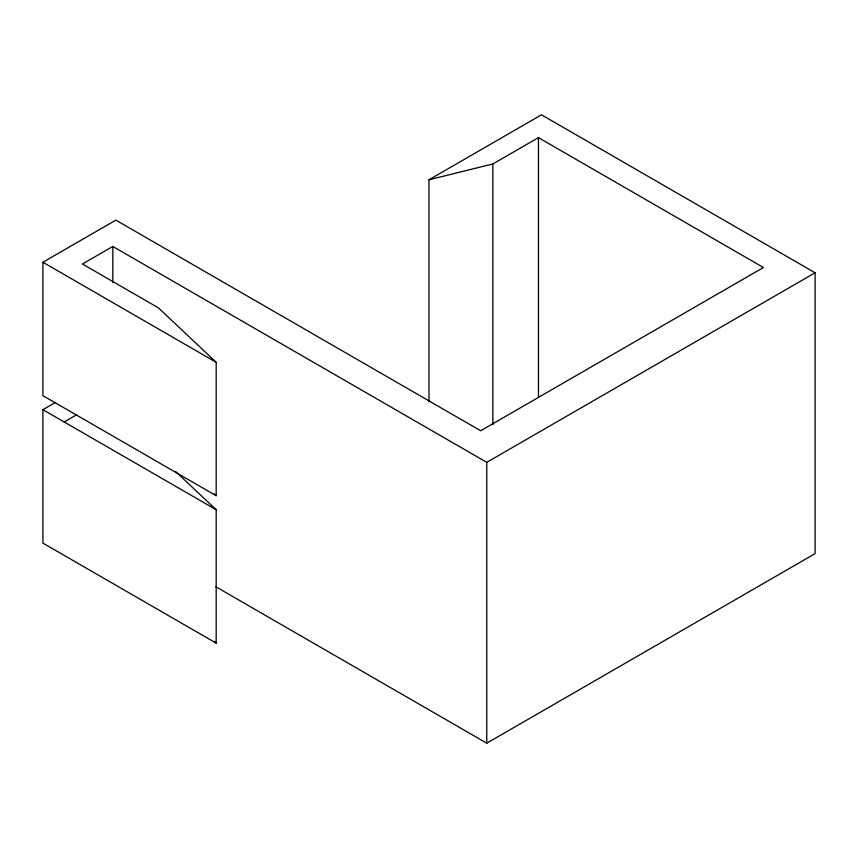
<?xml version="1.0" encoding="UTF-8"?>
<svg xmlns="http://www.w3.org/2000/svg" width="858" height="858" viewBox="0 0 858 858"><rect width="100%" height="100%" fill="white"/><g stroke="black" fill="none" stroke-linecap="round" stroke-linejoin="round"><path stroke-width="1.29" d="M215.862 586.786L486.765 743.189L815.1 553.625L815.1 272.78L486.765 462.344L112.827 246.461L82.422 264.007L158.43 307.883L216.184 362.301L216.184 495.699L42.9 395.656L42.9 262.248L115.862 220.131L480.684 430.748L763.416 267.514L538.449 137.634L492.846 163.964L429 179.762L429 401.759M429 179.762L541.484 114.811L815.1 272.78M175.751 471.653L216.184 509.738L216.184 643.135L42.9 543.093L42.9 409.695L55.641 402.338M64.178 421.975L76.727 414.736M42.9 262.248L216.184 362.301M42.9 409.695L216.184 509.738M214.264 493.886L216.184 495.699M214.264 641.323L216.184 643.135M538.449 137.634L538.449 397.072M492.846 163.964L492.846 424.742M486.765 462.344L486.765 743.189M112.827 246.461L112.827 282.475"/></g></svg>
